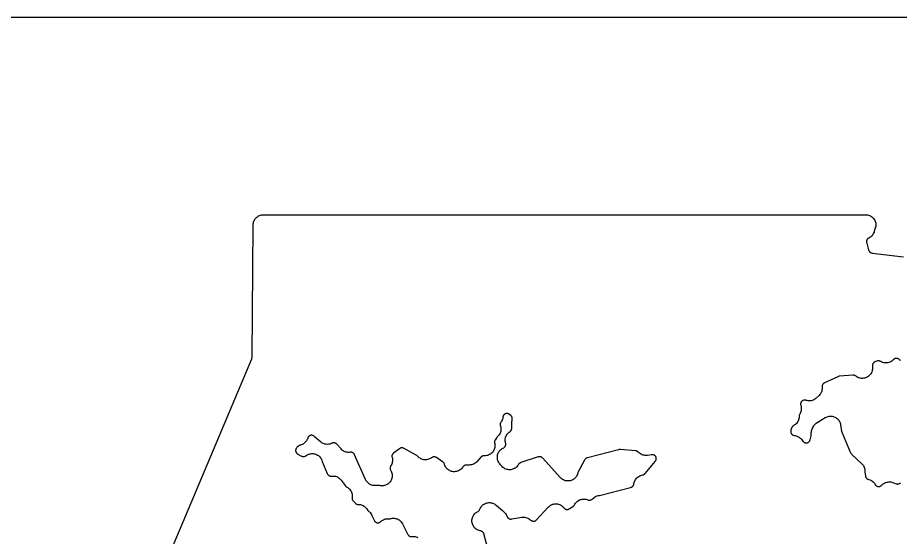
# Model space of a CAD drawing. Header units: metres. Extents: x 0 to 400, y 0 to 202.
# Drawn here: x 215.1 to 271.2, y 169.5 to 202.5 of the extents above; entities that cross this region are included whole.
import ezdxf

# ---------------------------------------------------------------- set-up
doc = ezdxf.new("R2010")
doc.units = ezdxf.units.M

msp = doc.modelspace()

# ---------------------------------------------------------------- linework, layer by layer
for points in [[(400.252, 0.0146), (400.252, 202.1856), (400.25, 202.2266), (400.247, 202.2476), (400.241, 202.2696), (400.231, 202.2976), (400.231, 202.2976), (400.221, 202.3196), (400.208, 202.3406), (400.195, 202.3586), (400.177, 202.3776), (400.158, 202.3956), (400.14, 202.4086), (400.119, 202.4216), (400.097, 202.4316), (400.069, 202.4416), (400.047, 202.4476), (400.026, 202.4506), (399.985, 202.4526), (0.015, 202.4526)], [(222.618, 163.3346), (229.974, 180.7946), (229.987, 180.8296), (229.992, 180.8506), (229.997, 180.8786), (229.999, 180.9176), (230.068, 189.3056), (230.072, 189.3686), (230.081, 189.4316), (230.097, 189.4926), (230.119, 189.5526), (230.146, 189.6096), (230.179, 189.6636), (230.217, 189.7136), (230.26, 189.7606), (230.307, 189.8026), (230.358, 189.8406), (230.412, 189.8726), (230.469, 189.8996), (230.529, 189.9206), (230.59, 189.9366), (230.653, 189.9456), (230.716, 189.9486), (268.945, 189.9486), (269.01, 189.9456), (269.074, 189.9356), (269.137, 189.9196), (269.198, 189.8966), (269.257, 189.8686), (269.312, 189.8346), (269.364, 189.7946), (269.412, 189.7506), (269.454, 189.7016), (269.492, 189.6476), (269.524, 189.5916), (269.55, 189.5316), (269.57, 189.4696), (269.584, 189.4066), (269.592, 189.3416), (269.593, 189.2766), (269.587, 189.2116), (269.575, 189.1476), (269.556, 189.0856), (269.532, 189.0256), (269.523, 189.0066), (269.515, 188.9836), (269.509, 188.9596), (269.508, 188.9566), (269.497, 188.8946), (269.479, 188.8346), (269.455, 188.7756), (269.426, 188.7206), (269.391, 188.6676), (269.352, 188.6186), (269.307, 188.5736), (269.259, 188.5326), (269.207, 188.4966), (269.152, 188.4666), (269.131, 188.4566), (269.11, 188.4436), (269.092, 188.4306), (269.074, 188.4136), (269.059, 188.3966), (269.045, 188.3766), (269.031, 188.3546), (269.022, 188.3356), (269.013, 188.3106), (269.006, 188.2846), (269.003, 188.2636), (269.002, 188.2416), (269.003, 188.2166), (269.006, 188.1906), (269.014, 188.1526), (269.136, 187.7196), (269.149, 187.6806), (269.161, 187.6546), (269.173, 187.6336), (269.188, 187.6126), (269.201, 187.5976), (269.218, 187.5816), (269.241, 187.5636), (269.264, 187.5496), (269.285, 187.5386), (269.305, 187.5316), (269.331, 187.5246), (269.372, 187.5176), (271.358, 187.2856)], [(271.174, 180.6896), (271.122, 180.7256), (271.073, 180.7656), (271.06, 180.7766), (271.04, 180.7926), (271.022, 180.8036), (271, 180.8136), (270.976, 180.8226), (270.951, 180.8296), (270.93, 180.8336), (270.907, 180.8346), (270.88, 180.8336), (270.854, 180.8306), (270.834, 180.8266), (270.811, 180.8186), (270.789, 180.8096), (270.767, 180.7966), (270.747, 180.7826), (270.73, 180.7686), (270.701, 180.7386), (270.653, 180.6936), (270.601, 180.6536), (270.544, 180.6186), (270.485, 180.5906), (270.423, 180.5676), (270.36, 180.5516), (270.294, 180.5426), (270.229, 180.5396), (270.163, 180.5436), (270.098, 180.5536), (270.035, 180.5706), (269.973, 180.5946), (269.914, 180.6236), (269.875, 180.6466), (269.851, 180.6566), (269.827, 180.6646), (269.801, 180.6706), (269.78, 180.6736), (269.757, 180.6736), (269.732, 180.6716), (269.707, 180.6676), (269.667, 180.6566), (269.569, 180.6236), (269.531, 180.6096), (269.51, 180.5996), (269.49, 180.5866), (269.47, 180.5706), (269.454, 180.5566), (269.437, 180.5366), (269.424, 180.5186), (269.411, 180.4966), (269.4, 180.4716), (269.393, 180.4536), (269.388, 180.4286), (269.384, 180.4016), (269.382, 180.3616), (269.383, 180.2336), (269.383, 180.2236), (269.384, 180.2116), (269.381, 180.1496), (269.372, 180.0876), (269.358, 180.0266), (269.337, 179.9676), (269.311, 179.9106), (269.279, 179.8566), (269.243, 179.8056), (269.202, 179.7586), (269.156, 179.7166), (269.107, 179.6776), (269.054, 179.6446), (268.998, 179.6166), (268.939, 179.5946), (268.879, 179.5776), (268.817, 179.5666), (268.755, 179.5616), (268.693, 179.5626), (268.631, 179.5706), (268.569, 179.5836), (268.51, 179.6026), (268.452, 179.6266), (268.398, 179.6566), (268.346, 179.6926), (268.309, 179.7196), (268.289, 179.7326), (268.269, 179.7416), (268.247, 179.7506), (268.22, 179.7576), (268.196, 179.7616), (268.174, 179.7626), (268.134, 179.7626), (267.297, 179.7006), (267.262, 179.6966), (267.234, 179.6906), (267.212, 179.6836), (267.181, 179.6706), (266.346, 179.2846), (266.312, 179.2676), (266.294, 179.2556), (266.272, 179.2376), (266.255, 179.2226), (266.24, 179.2046), (266.226, 179.1846), (266.215, 179.1656), (266.205, 179.1436), (266.197, 179.1206), (266.191, 179.0946), (266.188, 179.0756), (266.186, 179.0366), (266.186, 178.9496), (266.183, 178.8846), (266.173, 178.8206), (266.157, 178.7576), (266.135, 178.6976), (266.107, 178.6386), (266.073, 178.5836), (266.034, 178.5316), (265.989, 178.4846), (265.817, 178.3176), (265.77, 178.2756), (265.718, 178.2386), (265.663, 178.2066), (265.606, 178.1806), (265.546, 178.1596), (265.484, 178.1456), (265.421, 178.1366), (265.358, 178.1346), (265.294, 178.1386), (265.232, 178.1486), (265.17, 178.1646), (265.157, 178.1696), (265.128, 178.1776), (265.101, 178.1826), (265.078, 178.1836), (265.053, 178.1836), (265.03, 178.1806), (265.004, 178.1746), (264.979, 178.1666), (264.958, 178.1576), (264.937, 178.1446), (264.914, 178.1286), (264.897, 178.1146), (264.878, 178.0936), (264.862, 178.0726), (264.852, 178.0566), (264.841, 178.0336), (264.831, 178.0076), (264.825, 177.9836), (264.821, 177.9606), (264.82, 177.9366), (264.821, 177.9086), (264.827, 177.8676), (264.849, 177.7506), (264.858, 177.6906), (264.861, 177.6316), (264.859, 177.5716), (264.851, 177.5126), (264.837, 177.4546), (264.819, 177.3976), (264.795, 177.3426), (264.767, 177.2906), (264.754, 177.2706), (264.742, 177.2456), (264.733, 177.2206), (264.727, 177.1976), (264.723, 177.1756), (264.721, 177.1476), (264.722, 177.1306), (264.717, 177.0646), (264.706, 176.9996), (264.688, 176.9356), (264.663, 176.8736), (264.633, 176.8156), (264.596, 176.7596), (264.554, 176.7086), (264.507, 176.6616), (264.456, 176.6196), (264.4, 176.5836), (264.359, 176.5596), (264.339, 176.5456), (264.32, 176.5286), (264.303, 176.5106), (264.289, 176.4916), (264.275, 176.4686), (264.265, 176.4476), (264.251, 176.4096), (264.209, 176.2736), (264.2, 176.2356), (264.196, 176.2136), (264.195, 176.1896), (264.196, 176.1626), (264.199, 176.1366), (264.203, 176.1206), (264.213, 176.0946), (264.223, 176.0696), (264.234, 176.0506), (264.249, 176.0306), (264.264, 176.0136), (264.281, 175.9976), (264.301, 175.9816), (264.322, 175.9686), (264.345, 175.9566), (264.366, 175.9486), (264.389, 175.9416), (264.412, 175.9376), (264.418, 175.9376), (264.483, 175.9286), (264.546, 175.9136), (264.608, 175.8916), (264.667, 175.8636), (264.723, 175.8306), (264.775, 175.7916), (264.823, 175.7476), (264.867, 175.6996), (264.967, 175.5756), (264.994, 175.5456), (265.012, 175.5286), (265.033, 175.5136), (265.055, 175.4996), (265.079, 175.4886), (265.099, 175.4816), (265.123, 175.4756), (265.15, 175.4716), (265.175, 175.4706), (265.199, 175.4716), (265.223, 175.4756), (265.249, 175.4826), (265.273, 175.4916), (265.295, 175.5016), (265.314, 175.5136), (265.336, 175.5306), (265.355, 175.5486), (265.37, 175.5656), (265.384, 175.5856), (265.397, 175.6086), (265.408, 175.6326), (265.421, 175.6706), (265.487, 175.9126), (265.495, 175.9486), (265.498, 175.9726), (265.499, 175.9966), (265.496, 176.0416), (265.494, 176.1086), (265.5, 176.1766), (265.512, 176.2426), (265.532, 176.3076), (265.558, 176.3696), (265.59, 176.4296), (265.596, 176.4386), (265.612, 176.4716), (265.619, 176.4886), (265.648, 176.5436), (265.682, 176.5956), (265.721, 176.6436), (265.764, 176.6886), (265.811, 176.7286), (265.862, 176.7636), (265.88, 176.7736), (265.892, 176.7806), (265.916, 176.7946), (266.385, 177.0776), (266.441, 177.1076), (266.5, 177.1326), (266.561, 177.1506), (266.624, 177.1636), (266.687, 177.1696), (266.751, 177.1696), (266.814, 177.1636), (266.877, 177.1506), (266.938, 177.1326), (266.997, 177.1076), (267.053, 177.0776), (267.106, 177.0426), (267.155, 177.0016), (267.2, 176.9566), (267.241, 176.9076), (267.276, 176.8536), (267.306, 176.7976), (267.33, 176.7386), (267.348, 176.6776), (267.36, 176.6146), (267.42, 176.1986), (267.427, 176.1626), (267.433, 176.1416), (267.447, 176.1066), (267.994, 174.8476), (268.015, 174.8066), (268.028, 174.7866), (268.043, 174.7666), (268.076, 174.7336), (268.693, 174.1666), (268.736, 174.1236), (268.775, 174.0756), (268.809, 174.0256), (268.839, 173.9716), (268.863, 173.9146), (268.881, 173.8566), (268.894, 173.7966), (268.901, 173.7356), (268.903, 173.6746), (268.903, 173.6616), (268.906, 173.6166), (268.932, 173.3876), (268.939, 173.3456), (268.946, 173.3196), (268.953, 173.2996), (268.964, 173.2776), (268.98, 173.2526), (268.994, 173.2346), (269.011, 173.2176), (269.032, 173.1996), (269.051, 173.1856), (269.072, 173.1746), (269.098, 173.1636), (269.117, 173.1576), (269.155, 173.1486), (269.213, 173.1286), (269.269, 173.1046), (269.322, 173.0746), (269.372, 173.0396), (269.419, 173.0006), (269.462, 172.9566), (269.501, 172.9086), (269.535, 172.8576), (269.565, 172.8076), (269.577, 172.7916), (269.593, 172.7746), (269.612, 172.7566), (269.633, 172.7406), (269.653, 172.7286), (269.674, 172.7186), (269.699, 172.7086), (269.717, 172.7046), (269.743, 172.7006), (269.77, 172.6986), (269.794, 172.6996), (269.816, 172.7016), (269.838, 172.7066), (269.864, 172.7166), (269.889, 172.7266), (269.908, 172.7376), (269.927, 172.7506), (269.958, 172.7776), (270, 172.8176), (270.05, 172.8606), (270.103, 172.8976), (270.16, 172.9286), (270.22, 172.9546), (270.282, 172.9736), (270.346, 172.9866), (270.41, 172.9936), (270.475, 172.9936), (270.54, 172.9876), (270.604, 172.9746), (270.666, 172.9556), (270.881, 172.8776), (270.917, 172.8666), (270.943, 172.8616), (270.967, 172.8586), (270.987, 172.8586), (271.014, 172.8606), (271.04, 172.8656), (271.064, 172.8726), (271.086, 172.8816), (271.105, 172.8916), (271.125, 172.9036), (271.145, 172.9206), (271.162, 172.9366)], [(245.013, 168.6116), (244.714, 169.6876), (244.702, 169.7266), (244.693, 169.7476), (244.682, 169.7666), (244.667, 169.7876), (244.65, 169.8076), (244.635, 169.8226), (244.614, 169.8386), (244.591, 169.8536), (244.573, 169.8636), (244.552, 169.8716), (244.527, 169.8786), (244.482, 169.8876), (244.42, 169.9026), (244.36, 169.9236), (244.302, 169.9506), (244.247, 169.9826), (244.196, 170.0206), (244.149, 170.0626), (244.105, 170.1096), (244.067, 170.1606), (244.034, 170.2146), (244.007, 170.2726), (243.985, 170.3326), (243.969, 170.3936), (243.959, 170.4566), (243.956, 170.5206), (243.959, 170.5846), (243.968, 170.6476), (243.983, 170.7086), (244.004, 170.7696), (244.031, 170.8266), (244.064, 170.8816), (244.102, 170.9326), (244.144, 170.9806), (244.191, 171.0236), (244.242, 171.0616), (244.297, 171.0946), (244.345, 171.1206), (244.367, 171.1356), (244.388, 171.1526), (244.404, 171.1686), (244.418, 171.1866), (244.435, 171.2126), (244.446, 171.2346), (244.456, 171.2616), (244.481, 171.3186), (244.511, 171.3726), (244.547, 171.4236), (244.587, 171.4706), (244.631, 171.5146), (244.679, 171.5536), (244.731, 171.5876), (244.786, 171.6166), (244.843, 171.6406), (244.902, 171.6586), (244.963, 171.6706), (245.025, 171.6776), (245.087, 171.6786), (245.148, 171.6726), (245.209, 171.6616), (245.269, 171.6446), (245.327, 171.6216), (245.382, 171.5936), (245.435, 171.5606), (245.484, 171.5226), (245.896, 171.1696), (245.938, 171.1376), (245.962, 171.1206), (246.01, 171.0806), (246.054, 171.0356), (246.093, 170.9866), (246.128, 170.9346), (246.157, 170.8786), (246.181, 170.8206), (246.19, 170.7966), (246.201, 170.7706), (246.213, 170.7506), (246.224, 170.7346), (246.242, 170.7146), (246.261, 170.6966), (246.277, 170.6836), (246.299, 170.6706), (246.324, 170.6576), (246.346, 170.6496), (246.367, 170.6436), (246.392, 170.6386), (246.416, 170.6376), (246.439, 170.6376), (246.481, 170.6426), (247.121, 170.7486), (247.185, 170.7566), (247.249, 170.7576), (247.313, 170.7516), (247.376, 170.7406), (247.438, 170.7226), (247.498, 170.6986), (247.555, 170.6686), (247.609, 170.6336), (247.659, 170.5926), (247.68, 170.5716), (247.705, 170.5506), (247.727, 170.5346), (247.75, 170.5216), (247.771, 170.5126), (247.795, 170.5046), (247.82, 170.4986), (247.847, 170.4956), (247.868, 170.4956), (247.892, 170.4976), (247.922, 170.5026), (247.946, 170.5096), (247.965, 170.5176), (247.987, 170.5286), (248.009, 170.5426), (248.028, 170.5586), (248.058, 170.5876), (248.801, 171.3966), (248.848, 171.4416), (248.898, 171.4826), (248.953, 171.5186), (249.011, 171.5486), (249.072, 171.5716), (249.135, 171.5896), (249.199, 171.6006), (249.264, 171.6056), (249.33, 171.6036), (249.394, 171.5946), (249.458, 171.5806), (249.52, 171.5586), (249.579, 171.5316), (249.635, 171.4986), (249.688, 171.4596), (249.736, 171.4156), (249.78, 171.3676), (249.816, 171.3236), (249.832, 171.3076), (249.851, 171.2916), (249.871, 171.2786), (249.891, 171.2676), (249.914, 171.2586), (249.937, 171.2516), (249.958, 171.2466), (249.985, 171.2446), (250.011, 171.2436), (250.034, 171.2456), (250.056, 171.2496), (250.082, 171.2576), (250.103, 171.2656), (250.126, 171.2776), (250.16, 171.2986), (250.384, 171.4576), (250.415, 171.4816), (250.436, 171.5016), (250.451, 171.5186), (250.464, 171.5376), (250.491, 171.5836), (250.526, 171.6376), (250.566, 171.6876), (250.61, 171.7336), (250.66, 171.7756), (250.712, 171.8116), (250.769, 171.8426), (250.828, 171.8676), (250.889, 171.8866), (250.952, 171.8996), (251.016, 171.9066), (251.08, 171.9066), (251.144, 171.9006), (251.207, 171.8886), (251.269, 171.8706), (251.305, 171.8556), (251.339, 171.8436), (251.36, 171.8376), (251.385, 171.8346), (251.41, 171.8336), (251.436, 171.8346), (251.461, 171.8386), (251.48, 171.8436), (251.505, 171.8526), (251.529, 171.8636), (251.549, 171.8766), (251.582, 171.9016), (251.684, 171.9856), (251.735, 172.0246), (251.79, 172.0586), (251.848, 172.0856), (251.908, 172.1076), (251.971, 172.1236), (252.044, 172.1386), (254.027, 172.6416), (254.067, 172.6536), (254.089, 172.6636), (254.112, 172.6756), (254.132, 172.6896), (254.152, 172.7056), (254.17, 172.7246), (254.182, 172.7406), (254.196, 172.7606), (254.209, 172.7876), (254.218, 172.8086), (254.225, 172.8356), (254.236, 172.8946), (254.25, 172.9556), (254.271, 173.0146), (254.297, 173.0716), (254.328, 173.1266), (254.365, 173.1776), (254.406, 173.2246), (254.452, 173.2676), (254.501, 173.3066), (254.555, 173.3396), (254.611, 173.3686), (254.669, 173.3906), (254.807, 173.4366), (254.844, 173.4506), (254.868, 173.4626), (254.887, 173.4736), (254.904, 173.4866), (254.92, 173.5016), (254.946, 173.5296), (255.591, 174.2946), (255.616, 174.3266), (255.627, 174.3456), (255.638, 174.3676), (255.647, 174.3926), (255.653, 174.4126), (255.657, 174.4386), (255.659, 174.4666), (255.659, 174.4856), (255.656, 174.5086), (255.651, 174.5336), (255.642, 174.5596), (255.633, 174.5806), (255.621, 174.6016), (255.607, 174.6226), (255.592, 174.6406), (255.575, 174.6566), (255.557, 174.6716), (255.536, 174.6846), (255.514, 174.6966), (255.489, 174.7066), (255.467, 174.7126), (255.445, 174.7176), (255.422, 174.7196), (255.395, 174.7196), (255.354, 174.7156), (255.095, 174.6786), (255.028, 174.6726), (254.961, 174.6726), (254.895, 174.6806), (254.83, 174.6946), (254.766, 174.7156), (254.705, 174.7436), (254.647, 174.7776), (254.593, 174.8166), (254.544, 174.8616), (254.515, 174.8906), (254.493, 174.9096), (254.476, 174.9206), (254.454, 174.9336), (254.432, 174.9436), (254.408, 174.9516), (254.383, 174.9576), (254.345, 174.9626), (253.382, 175.0476), (253.337, 175.0486), (253.308, 175.0466), (253.261, 175.0366), (251.289, 174.5276), (251.248, 174.5146), (251.222, 174.5036), (251.201, 174.4916), (251.181, 174.4776), (251.16, 174.4586), (251.144, 174.4416), (251.128, 174.4206), (251.105, 174.3826), (250.702, 173.6226), (250.685, 173.5866), (250.677, 173.5646), (250.671, 173.5396), (250.652, 173.4786), (250.628, 173.4206), (250.598, 173.3646), (250.562, 173.3116), (250.522, 173.2626), (250.476, 173.2176), (250.427, 173.1776), (250.374, 173.1426), (250.318, 173.1126), (250.259, 173.0886), (250.198, 173.0706), (250.136, 173.0586), (250.073, 173.0526), (250.009, 173.0526), (249.946, 173.0586), (249.883, 173.0716), (249.823, 173.0906), (249.764, 173.1146), (249.708, 173.1446), (249.655, 173.1806), (249.606, 173.2206), (249.561, 173.2656), (248.452, 174.4986), (248.424, 174.5266), (248.403, 174.5436), (248.384, 174.5576), (248.365, 174.5676), (248.34, 174.5776), (248.318, 174.5856), (248.295, 174.5906), (248.269, 174.5936), (248.247, 174.5936), (248.226, 174.5926), (248.202, 174.5886), (248.161, 174.5776), (247.07, 174.2276), (247.031, 174.2136), (247.008, 174.2026), (246.987, 174.1886), (246.968, 174.1736), (246.948, 174.1546), (246.931, 174.1346), (246.919, 174.1176), (246.915, 174.1086), (246.883, 174.0546), (246.846, 174.0036), (246.805, 173.9566), (246.758, 173.9136), (246.708, 173.8756), (246.655, 173.8426), (246.599, 173.8146), (246.54, 173.7926), (246.479, 173.7766), (246.417, 173.7656), (246.354, 173.7616), (246.291, 173.7636), (246.229, 173.7716), (246.168, 173.7856), (246.108, 173.8046), (246.05, 173.8306), (245.996, 173.8616), (245.944, 173.8976), (245.896, 173.9386), (245.853, 173.9836), (245.814, 174.0326), (245.791, 174.0646), (245.777, 174.0816), (245.773, 174.0846), (245.73, 174.1296), (245.691, 174.1776), (245.656, 174.2306), (245.627, 174.2856), (245.604, 174.3436), (245.586, 174.4036), (245.574, 174.4656), (245.568, 174.5276), (245.568, 174.5906), (245.574, 174.6526), (245.586, 174.7146), (245.604, 174.7746), (245.628, 174.8326), (245.657, 174.8876), (245.691, 174.9396), (245.73, 174.9886), (245.774, 175.0336), (245.822, 175.0736), (245.874, 175.1096), (245.928, 175.1396), (245.972, 175.1606), (245.995, 175.1756), (246.016, 175.1916), (246.033, 175.2076), (246.048, 175.2246), (246.063, 175.2466), (246.076, 175.2686), (246.086, 175.2906), (246.094, 175.3146), (246.1, 175.3406), (246.103, 175.3646), (246.103, 175.3886), (246.102, 175.4136), (246.098, 175.4336), (246.091, 175.4566), (246.076, 175.5196), (246.066, 175.5846), (246.064, 175.6506), (246.068, 175.7156), (246.079, 175.7806), (246.096, 175.8436), (246.12, 175.9046), (246.149, 175.9636), (246.185, 176.0186), (246.226, 176.0696), (246.271, 176.1166), (246.321, 176.1586), (246.376, 176.1956), (246.377, 176.1966), (246.396, 176.2106), (246.412, 176.2246), (246.428, 176.2436), (246.445, 176.2656), (246.456, 176.2856), (246.466, 176.3076), (246.475, 176.3326), (246.481, 176.3556), (246.484, 176.3806), (246.486, 176.4226), (246.484, 176.6286), (246.48, 176.6996), (246.48, 176.7666), (246.486, 176.8336), (246.5, 176.8996), (246.504, 176.9126), (246.513, 176.9526), (246.517, 176.9786), (246.518, 177.0006), (246.517, 177.0276), (246.514, 177.0486), (246.509, 177.0696), (246.5, 177.0956), (246.489, 177.1196), (246.477, 177.1386), (246.463, 177.1586), (246.448, 177.1766), (246.419, 177.2036), (246.349, 177.2626), (246.316, 177.2876), (246.292, 177.3026), (246.272, 177.3126), (246.25, 177.3216), (246.225, 177.3276), (246.199, 177.3316), (246.172, 177.3336), (246.152, 177.3336), (246.126, 177.3296), (246.101, 177.3236), (246.079, 177.3156), (246.053, 177.3036), (246.034, 177.2926), (246.016, 177.2796), (245.996, 177.2616), (245.978, 177.2416), (245.963, 177.2216), (245.951, 177.2026), (245.941, 177.1806), (245.931, 177.1536), (245.925, 177.1306), (245.918, 177.0816), (245.907, 177.0226), (245.89, 176.9646), (245.868, 176.9086), (245.841, 176.8546), (245.808, 176.8036), (245.787, 176.7736), (245.773, 176.7496), (245.764, 176.7286), (245.756, 176.7046), (245.75, 176.6786), (245.746, 176.6556), (245.746, 176.6336), (245.747, 176.6096), (245.752, 176.5816), (245.759, 176.5556), (245.77, 176.5216), (245.784, 176.4606), (245.792, 176.3986), (245.794, 176.3366), (245.79, 176.2736), (245.78, 176.2126), (245.764, 176.1516), (245.743, 176.0936), (245.716, 176.0366), (245.683, 175.9836), (245.646, 175.9336), (245.604, 175.8876), (245.603, 175.8866), (245.564, 175.8466), (245.538, 175.8146), (245.445, 175.6886), (245.423, 175.6556), (245.41, 175.6306), (245.4, 175.6056), (245.394, 175.5836), (245.389, 175.5556), (245.387, 175.5296), (245.387, 175.5076), (245.39, 175.4826), (245.4, 175.4416), (245.411, 175.3776), (245.416, 175.3126), (245.414, 175.2476), (245.406, 175.1836), (245.391, 175.1196), (245.371, 175.0586), (245.344, 174.9996), (245.311, 174.9426), (245.273, 174.8906), (245.23, 174.8416), (245.182, 174.7976), (245.13, 174.7586), (245.074, 174.7256), (245.015, 174.6976), (244.954, 174.6756), (244.891, 174.6606), (244.826, 174.6516), (244.761, 174.6486), (244.745, 174.6496), (244.706, 174.6496), (244.683, 174.6476), (244.657, 174.6416), (244.638, 174.6366), (244.614, 174.6256), (244.59, 174.6136), (244.572, 174.6016), (244.552, 174.5856), (244.524, 174.5586), (244.263, 174.2746), (244.215, 174.2276), (244.163, 174.1856), (244.106, 174.1496), (244.047, 174.1196), (243.984, 174.0956), (243.919, 174.0786), (243.853, 174.0676), (243.786, 174.0646), (243.61, 174.0646), (243.57, 174.0626), (243.54, 174.0576), (243.521, 174.0536), (243.5, 174.0456), (243.475, 174.0336), (243.453, 174.0206), (243.433, 174.0046), (243.416, 173.9896), (243.4, 173.9716), (243.378, 173.9416), (243.351, 173.9016), (243.31, 173.8526), (243.264, 173.8066), (243.214, 173.7666), (243.161, 173.7306), (243.104, 173.7006), (243.044, 173.6766), (242.983, 173.6586), (242.919, 173.6466), (242.855, 173.6406), (242.791, 173.6416), (242.727, 173.6486), (242.664, 173.6626), (242.603, 173.6816), (242.544, 173.7076), (242.488, 173.7386), (242.435, 173.7756), (242.386, 173.8176), (242.342, 173.8636), (242.302, 173.9146), (242.268, 173.9686), (242.239, 174.0256), (242.215, 174.0856), (242.204, 174.1266), (242.195, 174.1516), (242.185, 174.1746), (242.172, 174.1966), (242.156, 174.2176), (242.141, 174.2346), (242.123, 174.2506), (242.088, 174.2766), (241.704, 174.5326), (241.669, 174.5536), (241.647, 174.5636), (241.624, 174.5716), (241.603, 174.5766), (241.576, 174.5806), (241.549, 174.5816), (241.525, 174.5806), (241.502, 174.5766), (241.478, 174.5706), (241.454, 174.5616), (241.431, 174.5506), (241.398, 174.5296), (241.37, 174.5106), (241.317, 174.4766), (241.261, 174.4486), (241.202, 174.4266), (241.142, 174.4096), (241.08, 174.3986), (241.018, 174.3936), (240.955, 174.3946), (240.893, 174.4026), (240.831, 174.4156), (240.772, 174.4346), (240.714, 174.4596), (240.659, 174.4896), (240.608, 174.5256), (240.56, 174.5656), (240.516, 174.6096), (240.488, 174.6406), (240.47, 174.6576), (240.451, 174.6716), (240.418, 174.6916), (239.645, 175.1176), (239.609, 175.1356), (239.592, 175.1426), (239.567, 175.1486), (239.541, 175.1536), (239.523, 175.1546), (239.499, 175.1546), (239.473, 175.1516), (239.451, 175.1476), (239.427, 175.1396), (239.402, 175.1296), (239.386, 175.1216), (239.356, 175.1006), (238.992, 174.8376), (238.961, 174.8136), (238.945, 174.7976), (238.929, 174.7786), (238.914, 174.7566), (238.903, 174.7366), (238.893, 174.7126), (238.885, 174.6866), (238.88, 174.6646), (238.878, 174.6416), (238.878, 174.6146), (238.88, 174.5916), (238.885, 174.5676), (238.888, 174.5576), (238.903, 174.4956), (238.912, 174.4326), (238.915, 174.3686), (238.911, 174.3046), (238.902, 174.2416), (238.886, 174.1806), (238.864, 174.1206), (238.836, 174.0626), (238.816, 174.0306), (238.803, 174.0086), (238.801, 174.0056), (238.788, 173.9846), (238.776, 173.9596), (238.768, 173.9356), (238.762, 173.9116), (238.758, 173.8856), (238.757, 173.8616), (238.758, 173.8386), (238.761, 173.8156), (238.768, 173.7886), (238.777, 173.7646), (238.787, 173.7436), (238.799, 173.7246), (238.829, 173.6686), (238.854, 173.6096), (238.873, 173.5486), (238.886, 173.4856), (238.892, 173.4216), (238.892, 173.3576), (238.886, 173.2936), (238.874, 173.2316), (238.855, 173.1696), (238.831, 173.1106), (238.801, 173.0546), (238.765, 173.0006), (238.724, 172.9516), (238.679, 172.9066), (238.629, 172.8656), (238.576, 172.8306), (238.52, 172.8006), (238.46, 172.7766), (238.399, 172.7586), (238.336, 172.7456), (238.272, 172.7406), (238.208, 172.7406), (238.145, 172.7476), (238.082, 172.7606), (238.062, 172.7656), (238.039, 172.7696), (238.014, 172.7706), (237.977, 172.7706), (237.838, 172.7606), (237.777, 172.7586), (237.716, 172.7626), (237.656, 172.7726), (237.597, 172.7886), (237.539, 172.8096), (237.484, 172.8366), (237.432, 172.8676), (237.383, 172.9046), (237.337, 172.9456), (237.296, 172.9906), (237.258, 173.0386), (237.226, 173.0906), (237.199, 173.1456), (236.508, 174.7136), (236.492, 174.7466), (236.479, 174.7676), (236.46, 174.7916), (236.446, 174.8076), (236.428, 174.8226), (236.405, 174.8386), (236.388, 174.8486), (236.365, 174.8596), (236.34, 174.8686), (236.32, 174.8726), (236.294, 174.8766), (236.271, 174.8776), (236.25, 174.8766), (236.232, 174.8736), (236.168, 174.8666), (236.103, 174.8666), (236.039, 174.8716), (235.975, 174.8846), (235.913, 174.9026), (235.853, 174.9276), (235.796, 174.9586), (235.742, 174.9946), (235.692, 175.0356), (235.647, 175.0816), (235.381, 175.3796), (235.351, 175.4096), (235.334, 175.4246), (235.315, 175.4366), (235.289, 175.4506), (235.269, 175.4596), (235.245, 175.4656), (235.219, 175.4716), (235.195, 175.4736), (235.171, 175.4736), (235.147, 175.4706), (235.118, 175.4646), (235.099, 175.4586), (235.071, 175.4466), (235.033, 175.4286), (234.972, 175.4056), (234.908, 175.3886), (234.842, 175.3776), (234.776, 175.3746), (234.71, 175.3776), (234.645, 175.3876), (234.581, 175.4046), (234.519, 175.4276), (234.459, 175.4566), (234.403, 175.4916), (234.351, 175.5326), (233.949, 175.8806), (233.917, 175.9056), (233.893, 175.9206), (233.871, 175.9316), (233.851, 175.9396), (233.827, 175.9466), (233.799, 175.9516), (233.778, 175.9526), (233.753, 175.9526), (233.725, 175.9496), (233.719, 175.9476), (233.676, 175.9416), (233.667, 175.9346), (233.615, 175.8986), (233.596, 175.8826), (233.582, 175.8686), (233.568, 175.8506), (233.554, 175.8286), (233.541, 175.8046), (233.532, 175.7816), (233.529, 175.7696), (233.509, 175.7116), (233.483, 175.6556), (233.453, 175.6016), (233.417, 175.5516), (233.377, 175.5046), (233.333, 175.4626), (233.285, 175.4236), (233.234, 175.3906), (233.179, 175.3616), (233.122, 175.3386), (233.063, 175.3206), (233.041, 175.3156), (233.022, 175.3086), (233, 175.2976), (232.976, 175.2826), (232.944, 175.2576), (232.863, 175.1896), (232.834, 175.1636), (232.818, 175.1446), (232.804, 175.1246), (232.794, 175.1076), (232.783, 175.0846), (232.773, 175.0566), (232.768, 175.0366), (232.765, 175.0136), (232.764, 174.9856), (232.765, 174.9616), (232.768, 174.9436), (232.774, 174.9176), (232.783, 174.8916), (232.793, 174.8706), (232.806, 174.8486), (232.82, 174.8296), (232.836, 174.8116), (232.854, 174.7956), (232.872, 174.7816), (232.908, 174.7596), (233.135, 174.6356), (233.168, 174.6186), (233.191, 174.6106), (233.219, 174.6036), (233.24, 174.5996), (233.265, 174.5986), (233.292, 174.5996), (233.313, 174.6016), (233.337, 174.6076), (233.362, 174.6166), (233.382, 174.6256), (233.404, 174.6386), (233.441, 174.6656), (233.494, 174.7006), (233.55, 174.7296), (233.608, 174.7536), (233.669, 174.7716), (233.731, 174.7836), (233.793, 174.7886), (233.856, 174.7886), (233.919, 174.7826), (233.981, 174.7696), (234.041, 174.7516), (234.099, 174.7276), (234.155, 174.6976), (234.207, 174.6626), (234.256, 174.6226), (234.301, 174.5786), (234.341, 174.5296), (234.376, 174.4776), (234.406, 174.4226), (234.431, 174.3646), (234.456, 174.2956), (234.776, 173.5246), (234.791, 173.4906), (234.803, 173.4706), (234.82, 173.4486), (234.833, 173.4346), (234.854, 173.4156), (234.874, 173.4006), (234.894, 173.3886), (234.918, 173.3766), (234.938, 173.3696), (234.961, 173.3636), (234.988, 173.3596), (235.014, 173.3586), (235.035, 173.3596), (235.042, 173.3606), (235.106, 173.3666), (235.17, 173.3666), (235.234, 173.3606), (235.297, 173.3476), (235.358, 173.3286), (235.417, 173.3046), (235.474, 173.2736), (235.527, 173.2376), (235.576, 173.1966), (235.622, 173.1506), (235.662, 173.1006), (235.909, 172.7616), (235.934, 172.7306), (235.951, 172.7136), (235.971, 172.6966), (235.99, 172.6836), (236.021, 172.6666), (236.076, 172.6326), (236.126, 172.5946), (236.173, 172.5506), (236.215, 172.5036), (236.252, 172.4516), (236.284, 172.3966), (236.311, 172.3386), (236.332, 172.2786), (236.346, 172.2166), (236.355, 172.1526), (236.357, 172.0896), (236.353, 172.0256), (236.35, 172.0056), (236.347, 171.9726), (236.347, 171.9456), (236.349, 171.9276), (236.354, 171.9036), (236.362, 171.8766), (236.37, 171.8566), (236.382, 171.8346), (236.395, 171.8146), (236.419, 171.7856), (236.533, 171.6576), (236.562, 171.6286), (236.582, 171.6116), (236.601, 171.5986), (236.622, 171.5866), (236.647, 171.5766), (236.669, 171.5696), (236.693, 171.5646), (236.715, 171.5626), (236.751, 171.5626), (236.814, 171.5596), (236.877, 171.5506), (236.938, 171.5346), (236.998, 171.5136), (237.055, 171.4866), (237.109, 171.4546), (237.16, 171.4166), (237.207, 171.3746), (237.25, 171.3286), (237.288, 171.2776), (237.349, 171.1866), (237.373, 171.1556), (237.393, 171.1346), (237.414, 171.1146), (237.444, 171.0906), (237.494, 171.0416), (237.539, 170.9886), (237.577, 170.9296), (237.609, 170.8676), (237.746, 170.5636), (237.766, 170.5246), (237.781, 170.5016), (237.793, 170.4856), (237.813, 170.4656), (237.83, 170.4506), (237.849, 170.4376), (237.874, 170.4236), (237.896, 170.4136), (237.918, 170.4066), (237.942, 170.4016), (237.967, 170.3986), (237.993, 170.3986), (238.014, 170.3996), (238.039, 170.4046), (238.065, 170.4116), (238.088, 170.4206), (238.108, 170.4306), (238.127, 170.4426), (238.149, 170.4606), (238.17, 170.4806), (238.221, 170.5246), (238.276, 170.5626), (238.334, 170.5946), (238.396, 170.6206), (238.46, 170.6406), (238.526, 170.6536), (238.592, 170.6596), (238.659, 170.6586), (238.704, 170.6556), (238.729, 170.6566), (238.756, 170.6596), (238.793, 170.6676), (238.825, 170.6766), (238.89, 170.6876), (238.956, 170.6926), (239.021, 170.6906), (239.086, 170.6816), (239.15, 170.6666), (239.212, 170.6446), (239.271, 170.6166), (239.328, 170.5826), (239.38, 170.5436), (239.429, 170.4996), (239.472, 170.4506), (239.511, 170.3966), (239.544, 170.3406), (239.889, 169.6656), (239.908, 169.6316), (239.922, 169.6126), (239.936, 169.5956), (239.955, 169.5786), (239.977, 169.5616), (239.995, 169.5506), (240.02, 169.5376), (240.043, 169.5286), (240.065, 169.5226), (240.089, 169.5186), (240.111, 169.5176), (240.134, 169.5186), (240.162, 169.5216), (240.224, 169.5276), (240.287, 169.5266), (240.349, 169.5196), (240.41, 169.5076), (240.469, 169.4886), (240.527, 169.4646)]]:
    msp.add_lwpolyline(points)

doc.saveas('drawing.dxf')
